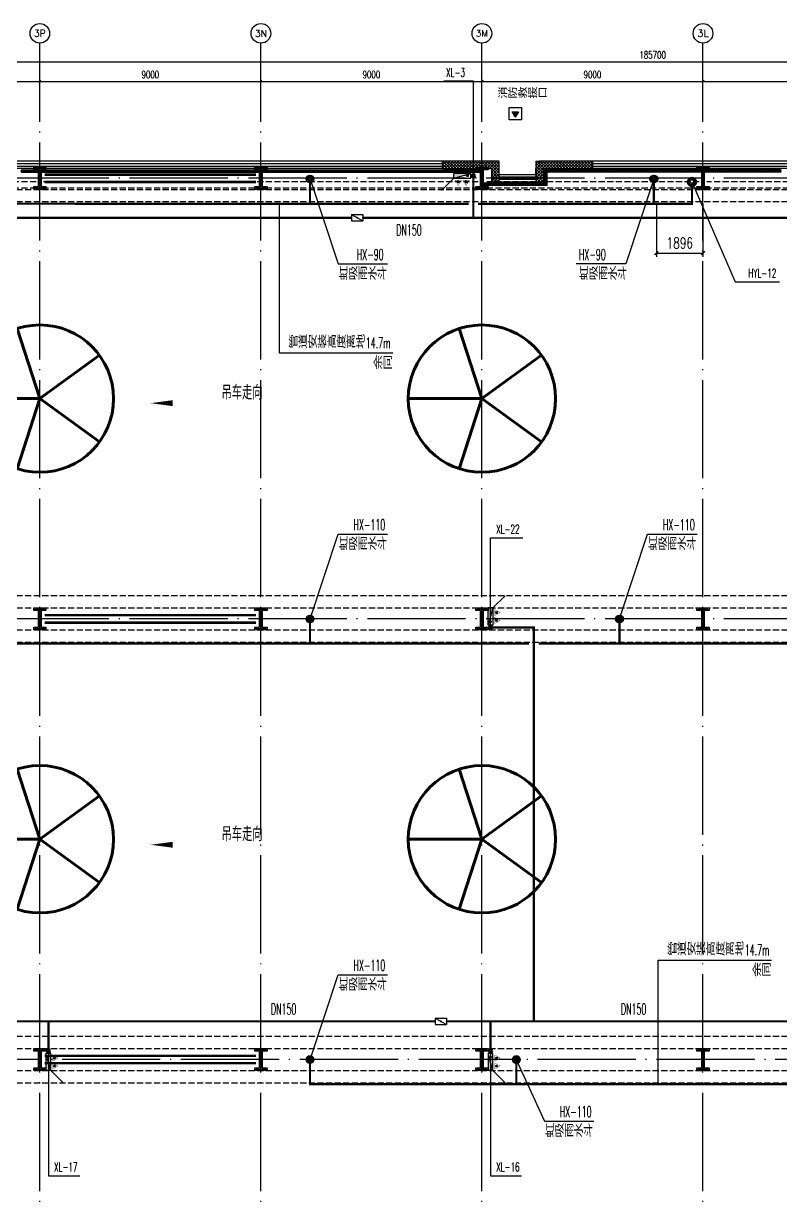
# Model space of a CAD drawing. Extents: x -452079 to 117456, y 3902 to 836955.
# Drawn here: x -246517 to -215701, y 579081 to 627024 of the extents above; entities that cross this region are included whole.
import ezdxf
from ezdxf.enums import TextEntityAlignment as Align

# ---------------------------------------------------------------- set-up
doc = ezdxf.new("R2010")
doc.units = 0
doc.header["$LTSCALE"] = 1000
doc.header["$MEASUREMENT"] = 0
for name, pattern in [('CENTER', [2, 1.25, -0.25, 0.25, -0.25]), ('DASH', [0.35, 0.25, -0.1]), ('DOTE', [2.42, 2, -0.2, 0.02, -0.2]), ('DOTE_30', [0.726, 0.6, -0.06, 0.006, -0.06])]:
    doc.linetypes.add(name, pattern=pattern)
for name, color, linetype in [('A-AXIS-D', 1, 'Continuous'), ('A-AXIS-DOTE', 14, 'DOTE'), ('A-HATCH-2', 251, 'Continuous'), ('A-HRAIL', 173, 'Continuous'), ('A-LIN-V', 9, 'Continuous'), ('A-SFCE', 30, 'Continuous'), ('A-TEXT', 61, 'Continuous'), ('A-WINDOW', 140, 'Continuous'), ('AS-COLN', 6, 'Continuous'), ('AS-WALL', 40, 'Continuous'), ('DIM_消防', 1, 'Continuous'), ('DIM_雨水', 4, 'Continuous'), ('FM_ZF消防', 1, 'Continuous'), ('PUB_HATCH', 8, 'Continuous'), ('PUB_TEXT', 7, 'Continuous'), ('RP-N2-01$0$$0$A-WIND-J', 1, 'Continuous'), ('RP-N2-01$0$A-WIND-J', 3, 'Continuous'), ('SB_ZF消火栓', 10, 'Continuous'), ('SB_ZF消火栓M', 10, 'Continuous'), ('TEXT_消防', 1, 'Continuous'), ('TWT_DIM', 3, 'Continuous'), ('TWT_LEAD', 3, 'Continuous'), ('WALL', 2, 'Continuous'), ('建-窗', 4, 'Continuous'), ('建-箭头', 3, 'Continuous'), ('文本', 4, 'Continuous'), ('虹吸雨水斗', 6, 'Continuous')]:
    doc.layers.add(name, color=color, linetype=linetype)
for name, color, linetype, lineweight in [('Gps-ZF消防', 1, 'TG_X', 60), ('Gps-ZF雨水', 4, 'DOTE_30', 60), ('LG-ZF消防', 1, 'Continuous', 60), ('LG-ZF雨水', 4, 'Continuous', 60), ('柱间支撑', 6, 'CENTER', 0)]:
    doc.layers.add(name, color=color, linetype=linetype, lineweight=lineweight)
doc.styles.add('_TCH_AXIS', font='COMPLEX', dxfattribs={"bigfont": 'GBCBIG'})
doc.styles.add('_TCH_DIM', font='SIMPLEX', dxfattribs={"width": 0.75, "bigfont": '@1HZTXT'})
doc.styles.add('_TCH_DIM_T3', font='SIMPLEX', dxfattribs={"width": 0.705882, "bigfont": 'GBCBIG'})
doc.styles.add('_TWT_PIPEDN', font='SIMPLEX', dxfattribs={"width": 0.65, "height": 3.5, "bigfont": 'HZTXT'})
doc.styles.add('_TWT_SERIAL', font='SIMPLEX', dxfattribs={"width": 0.8, "height": 3, "bigfont": 'HZTXT'})
doc.styles.add('A-STANDARD', font='SIMPLEX', dxfattribs={"bigfont": 'GBCBIG'})
doc.styles.get("Standard").update_dxf_attribs({"font": 'gbenor.shx', "bigfont": 'gbcbig.shx'})
doc.styles.add('TG_LINETYPE', font='SIMPLEX', dxfattribs={"width": 0.8, "height": 3.5, "bigfont": 'HZTXT'})
doc.linetypes.add('TG_X', pattern='A,5,-0.3,["X",TG_LINETYPE,S=0.1,R=0,X=-0.23,Y=-0.15],0', length=5.3)
doc.dimstyles.new('_TCH_ARCH&&100', dxfattribs={"dimtxt": 297.5, "dimasz": 100, "dimexe": 100, "dimexo": 100, "dimgap": 126.25, "dimtad": 1, "dimdec": 0, "dimzin": 0, "dimdsep": 46, "dimtxsty": '_TCH_DIM_T3', "dimblk": 'ARCHTICK', "dimcen": 0.09, "dimclrt": 7, "dimazin": 2, "dimtfac": 1, "dimtdec": 0, "dimtix": 1, "dimtmove": 2, "dimatfit": 3, "dimfxl": 0, "dimtolj": 1, "dimtzin": 0, "dimarcsym": 0})
doc.dimstyles.new('_TCH_ARCH&&150', dxfattribs={"dimtxt": 446.25, "dimasz": 150, "dimexe": 150, "dimexo": 150, "dimgap": 189.375, "dimtad": 1, "dimdec": 0, "dimzin": 0, "dimdsep": 46, "dimtxsty": '_TCH_DIM_T3', "dimblk": 'ARCHTICK', "dimcen": 0.09, "dimclrt": 7, "dimazin": 2, "dimtfac": 1, "dimtdec": 0, "dimtix": 1, "dimtmove": 2, "dimatfit": 3, "dimfxl": 0, "dimtolj": 1, "dimtzin": 0, "dimarcsym": 0})
pattern_1 = [(45, (321432.36, -540023.96), (-60.000061, 60.000061), []), (135, (321432.36, -540023.96), (-60.000061, -60.000061), [])]

# ---------------------------------------------------------------- blocks, each defined once
blk = doc.blocks.new('_ArchTick')
at = {"color": 0, "linetype": 'ByBlock', "const_width": 0.4}
blk.add_lwpolyline([(-0.5, -0.5), (0.5, 0.5)], dxfattribs=at)
blk = doc.blocks.new('*D379')
at = {"layer": 'A-AXIS-D', "color": 0, "lineweight": -2, "transparency": 16777216}
for p, q in [((66518, 83886), (66518, 84744)), ((66518, 84644), (75518, 84644)), ((75518, 83886), (75518, 84744))]:
    blk.add_line(p, q, dxfattribs=at)
at = {"layer": 'A-AXIS-D', "color": 0, "lineweight": -2, "transparency": 16777216, "xscale": 100, "yscale": 100, "zscale": 100, "rotation": 180}
blk.add_blockref('_ArchTick', (66518, 84644), dxfattribs=at)
at = {"layer": 'A-AXIS-D', "color": 0, "lineweight": -2, "transparency": 16777216, "xscale": 100, "yscale": 100, "zscale": 100}
blk.add_blockref('_ArchTick', (75518, 84644), dxfattribs=at)
at = {"layer": 'A-AXIS-D', "color": 7, "transparency": 16777216, "insert": (71018, 84919), "char_height": 297.5, "attachment_point": 5, "style": '_TCH_DIM_T3'}
blk.add_mtext('\\A1;9000', dxfattribs=at)
blk = doc.blocks.new('*D380')
at = {"layer": 'A-AXIS-D', "color": 0, "lineweight": -2, "transparency": 16777216}
for p, q in [((75518, 83886), (75518, 84744)), ((75518, 84644), (84518, 84644)), ((84518, 83886), (84518, 84744))]:
    blk.add_line(p, q, dxfattribs=at)
at = {"layer": 'A-AXIS-D', "color": 0, "lineweight": -2, "transparency": 16777216, "xscale": 100, "yscale": 100, "zscale": 100, "rotation": 180}
blk.add_blockref('_ArchTick', (75518, 84644), dxfattribs=at)
at = {"layer": 'A-AXIS-D', "color": 0, "lineweight": -2, "transparency": 16777216, "xscale": 100, "yscale": 100, "zscale": 100}
blk.add_blockref('_ArchTick', (84518, 84644), dxfattribs=at)
at = {"layer": 'A-AXIS-D', "color": 7, "transparency": 16777216, "insert": (80018, 84919), "char_height": 297.5, "attachment_point": 5, "style": '_TCH_DIM_T3'}
blk.add_mtext('\\A1;9000', dxfattribs=at)
blk = doc.blocks.new('*D381')
at = {"layer": 'A-AXIS-D', "color": 0, "lineweight": -2, "transparency": 16777216}
for p, q in [((84518, 83886), (84518, 84744)), ((84518, 84644), (93518, 84644)), ((93518, 83886), (93518, 84744))]:
    blk.add_line(p, q, dxfattribs=at)
at = {"layer": 'A-AXIS-D', "color": 0, "lineweight": -2, "transparency": 16777216, "xscale": 100, "yscale": 100, "zscale": 100, "rotation": 180}
blk.add_blockref('_ArchTick', (84518, 84644), dxfattribs=at)
at = {"layer": 'A-AXIS-D', "color": 0, "lineweight": -2, "transparency": 16777216, "xscale": 100, "yscale": 100, "zscale": 100}
blk.add_blockref('_ArchTick', (93518, 84644), dxfattribs=at)
at = {"layer": 'A-AXIS-D', "color": 7, "transparency": 16777216, "insert": (89018, 84919), "char_height": 297.5, "attachment_point": 5, "style": '_TCH_DIM_T3'}
blk.add_mtext('\\A1;9000', dxfattribs=at)
blk = doc.blocks.new('*D382')
at = {"layer": 'A-AXIS-D', "color": 0, "lineweight": -2, "transparency": 16777216}
for p, q in [((93518, 83886), (93518, 84744)), ((93518, 84644), (102518, 84644)), ((102518, 83886), (102518, 84744))]:
    blk.add_line(p, q, dxfattribs=at)
at = {"layer": 'A-AXIS-D', "color": 0, "lineweight": -2, "transparency": 16777216, "xscale": 100, "yscale": 100, "zscale": 100, "rotation": 180}
blk.add_blockref('_ArchTick', (93518, 84644), dxfattribs=at)
at = {"layer": 'A-AXIS-D', "color": 0, "lineweight": -2, "transparency": 16777216, "xscale": 100, "yscale": 100, "zscale": 100}
blk.add_blockref('_ArchTick', (102518, 84644), dxfattribs=at)
at = {"layer": 'A-AXIS-D', "color": 7, "transparency": 16777216, "insert": (98018, 84919), "char_height": 297.5, "attachment_point": 5, "style": '_TCH_DIM_T3'}
blk.add_mtext('\\A1;9000', dxfattribs=at)
blk = doc.blocks.new('*D383')
at = {"layer": 'A-AXIS-D', "color": 0, "lineweight": -2, "transparency": 16777216}
for p, q in [((102518, 83886), (102518, 84744)), ((102518, 84644), (111518, 84644)), ((111518, 83886), (111518, 84744))]:
    blk.add_line(p, q, dxfattribs=at)
at = {"layer": 'A-AXIS-D', "color": 0, "lineweight": -2, "transparency": 16777216, "xscale": 100, "yscale": 100, "zscale": 100, "rotation": 180}
blk.add_blockref('_ArchTick', (102518, 84644), dxfattribs=at)
at = {"layer": 'A-AXIS-D', "color": 0, "lineweight": -2, "transparency": 16777216, "xscale": 100, "yscale": 100, "zscale": 100}
blk.add_blockref('_ArchTick', (111518, 84644), dxfattribs=at)
at = {"layer": 'A-AXIS-D', "color": 7, "transparency": 16777216, "insert": (107018, 84919), "char_height": 297.5, "attachment_point": 5, "style": '_TCH_DIM_T3'}
blk.add_mtext('\\A1;9000', dxfattribs=at)
blk = doc.blocks.new('*D394')
at = {"layer": 'A-AXIS-D', "color": 0, "lineweight": -2, "transparency": 16777216}
for p, q in [((7618, 83986), (7618, 85544)), ((7618, 85444), (193318, 85444)), ((193318, 83986), (193318, 85544))]:
    blk.add_line(p, q, dxfattribs=at)
at = {"layer": 'A-AXIS-D', "color": 0, "lineweight": -2, "transparency": 16777216, "xscale": 100, "yscale": 100, "zscale": 100, "rotation": 180}
blk.add_blockref('_ArchTick', (7618, 85444), dxfattribs=at)
at = {"layer": 'A-AXIS-D', "color": 0, "lineweight": -2, "transparency": 16777216, "xscale": 100, "yscale": 100, "zscale": 100}
blk.add_blockref('_ArchTick', (193318, 85444), dxfattribs=at)
at = {"layer": 'A-AXIS-D', "color": 7, "transparency": 16777216, "insert": (100468, 85719), "char_height": 297.5, "attachment_point": 5, "style": '_TCH_DIM_T3'}
blk.add_mtext('\\A1;185700', dxfattribs=at)
blk = doc.blocks.new('4324324')
at = {"layer": 'A-HATCH-2', "color": 8, "linetype": 'DASH'}
for p, q in [((-294754, 620270), (-135554, 620270)), ((-294754, 619770), (-135554, 619770)), ((-294754, 603720), (-128854, 603720)), ((-294754, 603220), (-128854, 603220)), ((-294754, 602320), (-128854, 602320)), ((-294754, 601820), (-128854, 601820)), ((-294754, 585770), (-128854, 585770)), ((-294754, 585270), (-128854, 585270)), ((-307354, 584370), (-128854, 584370)), ((-307354, 583870), (-128854, 583870))]:
    blk.add_line(p, q, dxfattribs=at)
blk = doc.blocks.new('w4324324')
at = {"layer": 'A-HATCH-2', "lineweight": 60}
for q in [(-1694760, 686605), (-1697614, 684532), (-1691907, 684532), (-1696524, 681178), (-1692997, 681178)]:
    blk.add_line((-1694760, 683605), q, dxfattribs=at)
blk.add_circle((-1694760, 683605), 3000, dxfattribs=at)
blk = doc.blocks.new('342343')
at = {"layer": 'A-LIN-V'}
for p in [(1066610, 45556), (1084560, 45556), (1066610, 27556), (1084560, 27556)]:
    blk.add_blockref('w4324324', p, dxfattribs=at)
blk = doc.blocks.new('w42343243')
at = {"layer": 'A-HATCH-2', "color": 2}
blk.add_lwpolyline([(-165104, 621070), (-164604, 621070), (-164604, 620958), (-164800, 620958), (-164800, 620282), (-164604, 620282), (-164604, 620170), (-165104, 620170), (-165104, 620282), (-164908, 620282), (-164908, 620958), (-165104, 620958)], close=True, dxfattribs=at)
at = {"layer": 'AS-COLN', "color": 8}
blk.add_lwpolyline([(-165054, 621020), (-164654, 621020), (-164654, 621008), (-164850, 621008), (-164850, 620232), (-164654, 620232), (-164654, 620220), (-165054, 620220), (-165054, 620232), (-164858, 620232), (-164858, 621008), (-165054, 621008)], close=True, dxfattribs=at)
blk = doc.blocks.new('42343')
at = {"layer": 'A-WINDOW'}
for p in [(-81000, 100), (-72000, 100), (-63000, 100), (-54000, 100), (-81000, -17850), (-72000, -17850), (-63000, -17850), (-54000, -17850), (-81000, -35800), (-72000, -35800), (-63000, -35800), (-54000, -35800)]:
    blk.add_blockref('w42343243', p, dxfattribs=at)
blk = doc.blocks.new('RP-N2-01$0$$0$xfjy')
at = {"layer": 'RP-N2-01$0$$0$A-WIND-J'}
h = blk.add_hatch(color=8, dxfattribs=at)
h.dxf.hatch_style = 1
h.paths.add_polyline_path([(1141876, -26214), (1142135, -26214), (1142005, -25989)])
at = {"layer": 'RP-N2-01$0$$0$A-WIND-J', "color": 8, "const_width": 25}
blk.add_lwpolyline([(1141755, -25889), (1141755, -26389), (1142255, -26389), (1142255, -25889)], close=True, dxfattribs=at)
at = {"layer": 'RP-N2-01$0$$0$A-WIND-J', "color": 8}
for points in [[(1141755, -26389), (1142255, -26389), (1142255, -25889), (1141755, -25889)], [(1141876, -26214), (1142135, -26214), (1142005, -25989)]]:
    blk.add_lwpolyline(points, close=True, dxfattribs=at)
blk = doc.blocks.new('RP-N2-01$0$xfjy')
at = {"layer": 'RP-N2-01$0$$0$A-WIND-J', "color": 8}
blk.add_blockref('RP-N2-01$0$$0$xfjy', (0, 0), dxfattribs=at)
blk = doc.blocks.new('99平面图例外参$0$$LinePat$圆环')
for points in [[(0, 150), (300, 150)], [(0, 0), (300, 0)], [(0, -150), (300, -150)]]:
    blk.add_lwpolyline(points)
at = {"color": 0}
blk.add_circle((150, 0), 150, dxfattribs=at)
blk = doc.blocks.new('WINDOW2DLIB$DYNSTYLE$00000005')
at = {"color": 0}
for points in [[(-0.5, 0.5), (-0.5, -0.5)], [(-0.5, 0.5), (0.5, 0.5)], [(0.5, -0.5), (0.5, 0.5)], [(0.5, 0.1667), (-0.5, 0.1667)], [(0.5, -0.1667), (-0.5, -0.1667)], [(-0.5, -0.5), (0.5, -0.5)]]:
    blk.add_lwpolyline(points, dxfattribs=at)
blk = doc.blocks.new('“奔腾”虹吸雨水斗')
at = {"layer": '虹吸雨水斗', "lineweight": 25}
for p, q in [((946982, 86753), (947040, 86688)), ((947052, 86699), (946987, 86758)), ((947048, 86793), (947066, 86707)), ((947082, 86711), (947055, 86795)), ((947125, 86795), (947098, 86711)), ((947114, 86707), (947132, 86793)), ((947194, 86758), (947128, 86699)), ((947140, 86688), (947199, 86753)), ((946944, 86685), (947028, 86658)), ((947028, 86641), (946944, 86614)), ((947032, 86673), (946946, 86692)), ((946946, 86607), (947032, 86625)), ((947040, 86611), (946982, 86546)), ((946987, 86541), (947052, 86600)), ((947066, 86592), (947048, 86506)), ((947055, 86504), (947082, 86587)), ((947098, 86587), (947125, 86504)), ((947132, 86506), (947114, 86592)), ((947128, 86600), (947194, 86541)), ((947199, 86546), (947140, 86611)), ((947234, 86692), (947148, 86673)), ((947148, 86625), (947234, 86607)), ((947152, 86658), (947236, 86685)), ((947236, 86614), (947152, 86641))]:
    blk.add_line(p, q, dxfattribs=at)
for radius in [150, 47.6]:
    blk.add_circle((947090, 86649), radius, dxfattribs=at)
for centre, start, end in [((947025, 86649), 291.6382, 68.3675), ((947034, 86682), 261.6382, 38.3675), ((947034, 86617), 321.6382, 98.3675), ((947057, 86706), 231.6382, 8.3675), ((947057, 86593), 351.6382, 128.3675), ((947090, 86715), 201.6382, 338.3675), ((947090, 86584), 21.6382, 158.3675), ((947123, 86706), 171.6382, 308.3675), ((947123, 86593), 51.6382, 188.3675), ((947147, 86682), 141.6382, 278.3675), ((947147, 86617), 81.6382, 218.3675), ((947155, 86649), 111.6382, 248.3675)]:
    blk.add_arc(centre, 8.82, start, end, dxfattribs=at)
blk = doc.blocks.new('A$C5D961328')
at = {"layer": 'SB_ZF消火栓'}
blk.add_hatch(color=256, dxfattribs=at).paths.add_polyline_path([(0, 40), (700, 40), (700, 240)])
at = {"layer": 'SB_ZF消火栓', "linetype": 'Continuous'}
h = blk.add_hatch(dxfattribs=at)
h.set_pattern_fill('ANSI31', color=256, scale=129.330432, angle=270, style=0)
h.set_pattern_definition([(45, (-18410.044, -5691.868), (11.431303, -11.431303), [])])
h.paths.add_polyline_path([(228, 343), (228, 427), (153, 427), (153, 343)])
h = blk.add_hatch(dxfattribs=at)
h.set_pattern_fill('ANSI31', color=256, scale=129.330432, angle=270, style=0)
h.set_pattern_definition([(45, (-18087.504, -5691.868), (11.431303, -11.431303), [])])
h.paths.add_polyline_path([(550, 343), (550, 427), (475, 427), (475, 343)])
at = {"layer": 'SB_ZF消火栓'}
for p, q in [((1195, 735), (700, 240)), ((700, 240), (0, 240)), ((0, 240), (0, 40)), ((700, 240), (0, 40)), ((0, 40), (700, 40)), ((700, 240), (700, 40))]:
    blk.add_line(p, q, dxfattribs=at)
at = {"layer": 'SB_ZF消火栓', "linetype": 'Continuous'}
for points, const_width in [([(312, 321), (190, 531), (69, 321), (312, 321), (190, 531)], 12.9), ([(634, 321), (513, 531), (392, 321), (634, 321), (513, 531)], 12.9), ([(228, 343), (228, 427), (153, 427), (153, 343), (228, 343)], 7.76), ([(550, 343), (550, 427), (475, 427), (475, 343), (550, 343)], 7.76)]:
    blk.add_lwpolyline(points, dxfattribs=dict(at, const_width=const_width))
at = {"layer": 'SB_ZF消火栓', "color": 1}
blk.add_circle((140, 140), 32.5, dxfattribs=at)
blk = doc.blocks.new('*D405')
at = {"layer": 'TWT_DIM', "color": 0, "lineweight": -2, "transparency": 16777216}
for p, q in [((-220750, 619681), (-220750, 617522)), ((-218854, 619681), (-218854, 617522)), ((-220750, 617672), (-218854, 617672))]:
    blk.add_line(p, q, dxfattribs=at)
at = {"layer": 'TWT_DIM', "color": 0, "lineweight": -2, "transparency": 16777216, "xscale": 150, "yscale": 150, "zscale": 150, "rotation": 180}
blk.add_blockref('_ArchTick', (-220750, 617672), dxfattribs=at)
at = {"layer": 'TWT_DIM', "color": 0, "lineweight": -2, "transparency": 16777216, "xscale": 150, "yscale": 150, "zscale": 150}
blk.add_blockref('_ArchTick', (-218854, 617672), dxfattribs=at)
at = {"layer": 'TWT_DIM', "color": 7, "transparency": 16777216, "insert": (-219802, 618084), "char_height": 446.2, "attachment_point": 5, "style": '_TCH_DIM_T3'}
blk.add_mtext('\\A1;1896', dxfattribs=at)
blk = doc.blocks.new('$VALVE$00000316')
for p, q in [((-125, 72), (125, -72)), ((-125, 72), (-125, -72)), ((-125, 72), (125, 72)), ((125, 72), (125, -72)), ((-125, -72), (125, -72))]:
    blk.add_line(p, q)
at = {"const_width": 21.1}
blk.add_lwpolyline([(-11, 0, 1), (11, 0, 1)], format="xyb", close=True, dxfattribs=at)
for p in [(-125, 0), (125, 0)]:
    blk.add_point(p)
at = {"color": 7, "flags": 9}
for tag in ['XSIZE', 'YSIZE']:
    blk.add_attdef(tag, (0, 0), '', height=0.5, dxfattribs=at)
blk = doc.blocks.new('A$C515E426B')
at = {"layer": 'PUB_HATCH'}
h = blk.add_hatch(dxfattribs=at)
h.set_pattern_fill('多孔材料', color=256, scale=30, style=0)
h.set_pattern_definition(pattern_1)
h.paths.add_polyline_path([(94218.2, 81396), (91918.2, 81396), (91918.2, 81096), (93918.2, 81096)])
h = blk.add_hatch(dxfattribs=at)
h.set_pattern_fill('多孔材料', color=256, scale=30, style=0)
h.set_pattern_definition(pattern_1)
h.paths.add_polyline_path([(93918.2, 80546), (94218.2, 80846), (94218.2, 81396), (93918.2, 81096)])
h = blk.add_hatch(dxfattribs=at)
h.set_pattern_fill('多孔材料', color=256, scale=30, style=0)
h.set_pattern_definition(pattern_1)
h.paths.add_polyline_path([(95718.2, 81096), (95868.2, 81196), (95868.2, 81396), (95718.2, 81396)])
h = blk.add_hatch(dxfattribs=at)
h.set_pattern_fill('多孔材料', color=256, scale=30, style=0)
h.set_pattern_definition(pattern_1)
h.paths.add_polyline_path([(95718.2, 80846), (96018.2, 80546), (96018.2, 81096), (95868.2, 81196), (95718.2, 81096)])
h = blk.add_hatch(dxfattribs=at)
h.set_pattern_fill('多孔材料', color=256, scale=30, style=0)
h.set_pattern_definition(pattern_1)
h.paths.add_polyline_path([(96018.2, 81096), (98018.2, 81096), (98018.2, 81396), (95868.2, 81396), (95868.2, 81196)])
h = blk.add_hatch(dxfattribs=at)
h.set_pattern_fill('多孔材料', color=256, scale=30, style=0)
h.set_pattern_definition(pattern_1)
h.paths.add_polyline_path([(93918.2, 80546), (94218.2, 80546), (94218.2, 80846)])
h = blk.add_hatch(dxfattribs=at)
h.set_pattern_fill('多孔材料', color=256, scale=30, style=0)
h.set_pattern_definition(pattern_1)
h.paths.add_polyline_path([(95718.2, 80846), (95718.2, 80546), (96018.2, 80546)])
at = {"layer": 'A-AXIS-D'}
for centre in [(75518.2, 86600), (84518.2, 86600), (93518.2, 86600), (102518.2, 86600)]:
    blk.add_circle(centre, 400, dxfattribs=at)
at = {"layer": 'A-AXIS-DOTE', "color": 8, "ltscale": 2}
for p, q in [((75518.2, 716), (75518.2, 86200)), ((84518.2, 716), (84518.2, 86200)), ((93518.2, 716), (93518.2, 86200)), ((102518.2, 716), (102518.2, 86200)), ((199332.4, 80696), (3362.4, 80696)), ((199332.4, 62746), (3362.4, 62746)), ((201422.4, 44796), (3362.4, 44796))]:
    blk.add_line(p, q, dxfattribs=at)
at = {"layer": 'A-SFCE', "color": 8, "linetype": 'DASH'}
for p, q in [((75368.2, 80546), (66668.2, 80546)), ((93368.2, 80546), (75668.2, 80546)), ((102368.2, 80546), (93668.2, 80546)), ((120368.2, 80546), (102668.2, 80546)), ((75368.2, 80296), (66668.2, 80296)), ((93368.2, 80296), (75668.2, 80296)), ((102368.2, 80296), (93668.2, 80296)), ((120368.2, 80296), (102668.2, 80296))]:
    blk.add_line(p, q, dxfattribs=at)
at = {"layer": 'AS-WALL'}
for p, q in [((94218.2, 81396), (91918.2, 81396)), ((91918.2, 81396), (91918.2, 81096)), ((91918.2, 81096), (93918.2, 81096)), ((93918.2, 80546), (93918.2, 81096)), ((94218.2, 80846), (94218.2, 81396)), ((95718.2, 81396), (95868.2, 81396)), ((95718.2, 81396), (95718.2, 81096)), ((95718.2, 81096), (95718.2, 81096)), ((95718.2, 80846), (95718.2, 81096)), ((98018.2, 81396), (95868.2, 81396)), ((96018.2, 80546), (96018.2, 81096)), ((96018.2, 81096), (98018.2, 81096)), ((98018.2, 81096), (98018.2, 81396)), ((93918.2, 80546), (94218.2, 80546)), ((94218.2, 80546), (94218.2, 80846)), ((95718.2, 80846), (95718.2, 80546)), ((95718.2, 80546), (96018.2, 80546))]:
    blk.add_line(p, q, dxfattribs=at)
at = {"layer": '建-箭头', "color": 8}
for points in [[(86930.4, 71536, 0, 0, 0), (80030.4, 71536, 0, 240, 0), (80930.4, 71536, 0, 0, 0)], [(86930.4, 53546, 0, 0, 0), (80030.4, 53546, 0, 240, 0), (80930.4, 53546, 0, 0, 0)]]:
    blk.add_lwpolyline(points, format="xyseb", dxfattribs=at)
at = {"layer": '柱间支撑', "color": 8, "const_width": 100}
for points in [[(84318.2, 80846), (75718.2, 80846)], [(84318.2, 80546), (75718.2, 80546)], [(84318.2, 62896), (75718.2, 62896)], [(84318.2, 62596), (75718.2, 62596)], [(84318.2, 44946), (75718.2, 44946)], [(84318.2, 44646), (75718.2, 44646)]]:
    blk.add_lwpolyline(points, dxfattribs=at)
at = {"layer": 'A-HRAIL', "yscale": 0.3333333333333333, "zscale": 0.3333333333333333}
for p, xscale in [((74753.5, 80990), 0.3384127419231498), ((74855, 80990), 0.3384127419231498), ((74956.6, 80990), 0.3384127419231498), ((75058.1, 80990), 0.3384127419231498), ((75159.6, 80990), 0.3384127419231498), ((75261.1, 80990), 0.3384127419231498), ((75362.7, 80990), 0.3384127419231498), ((75572.2, 80990), 0.3368181818181818), ((75673.2, 80990), 0.3368181818181818), ((75774.3, 80990), 0.3368181818181818), ((75875.3, 80990), 0.3368181818181818), ((75976.4, 80990), 0.3368181818181818), ((76077.4, 80990), 0.3368181818181818), ((76178.5, 80990), 0.3368181818181818), ((76279.5, 80990), 0.3368181818181818), ((76380.5, 80990), 0.3368181818181818), ((76481.6, 80990), 0.3368181818181818), ((76582.6, 80990), 0.3368181818181818), ((76683.7, 80990), 0.3368181818181818), ((76784.7, 80990), 0.3368181818181818), ((76885.8, 80990), 0.3368181818181818), ((76986.8, 80990), 0.3368181818181818), ((77087.9, 80990), 0.3368181818181818), ((77188.9, 80990), 0.3368181818181818), ((77290, 80990), 0.3368181818181818), ((77391, 80990), 0.3368181818181818), ((77492, 80990), 0.3368181818181818), ((77593.1, 80990), 0.3368181818181818), ((77694.1, 80990), 0.3368181818181818), ((77795.2, 80990), 0.3368181818181818), ((77896.2, 80990), 0.3368181818181818), ((77997.3, 80990), 0.3368181818181818), ((78098.3, 80990), 0.3368181818181818), ((78199.4, 80990), 0.3368181818181818), ((78300.4, 80990), 0.3368181818181818), ((78401.5, 80990), 0.3368181818181818), ((78502.5, 80990), 0.3368181818181818), ((78603.5, 80990), 0.3368181818181818), ((78704.6, 80990), 0.3368181818181818), ((78805.6, 80990), 0.3368181818181818), ((78906.7, 80990), 0.3368181818181818), ((79007.7, 80990), 0.3368181818181818), ((79108.8, 80990), 0.3368181818181818), ((79209.8, 80990), 0.3368181818181818), ((79310.9, 80990), 0.3368181818181818), ((79411.9, 80990), 0.3368181818181818), ((79513, 80990), 0.3368181818181818), ((79614, 80990), 0.3368181818181818), ((79715, 80990), 0.3368181818181818), ((79816.1, 80990), 0.3368181818181818), ((79917.1, 80990), 0.3368181818181818), ((80018.2, 80990), 0.3368181818181818), ((80119.2, 80990), 0.3368181818181818), ((80220.3, 80990), 0.3368181818181818), ((80321.3, 80990), 0.3368181818181818), ((80422.4, 80990), 0.3368181818181818), ((80523.4, 80990), 0.3368181818181818), ((80624.5, 80990), 0.3368181818181818), ((80725.5, 80990), 0.3368181818181818), ((80826.5, 80990), 0.3368181818181818), ((80927.6, 80990), 0.3368181818181818), ((81028.6, 80990), 0.3368181818181818), ((81129.7, 80990), 0.3368181818181818), ((81230.7, 80990), 0.3368181818181818), ((81331.8, 80990), 0.3368181818181818), ((81432.8, 80990), 0.3368181818181818), ((81533.9, 80990), 0.3368181818181818), ((81634.9, 80990), 0.3368181818181818), ((81736, 80990), 0.3368181818181818), ((81837, 80990), 0.3368181818181818), ((81938, 80990), 0.3368181818181818), ((82039.1, 80990), 0.3368181818181818), ((82140.1, 80990), 0.3368181818181818), ((82241.2, 80990), 0.3368181818181818), ((82342.2, 80990), 0.3368181818181818), ((82443.3, 80990), 0.3368181818181818), ((82544.3, 80990), 0.3368181818181818), ((82645.4, 80990), 0.3368181818181818), ((82746.4, 80990), 0.3368181818181818), ((82847.5, 80990), 0.3368181818181818), ((82948.5, 80990), 0.3368181818181818), ((83049.5, 80990), 0.3368181818181818), ((83150.6, 80990), 0.3368181818181818), ((83251.6, 80990), 0.3368181818181818), ((83352.7, 80990), 0.3368181818181818), ((83453.7, 80990), 0.3368181818181818), ((83554.8, 80990), 0.3368181818181818), ((83655.8, 80990), 0.3368181818181818), ((83756.9, 80990), 0.3368181818181818), ((83857.9, 80990), 0.3368181818181818), ((83959, 80990), 0.3368181818181818), ((84060, 80990), 0.3368181818181818), ((84161, 80990), 0.3368181818181818), ((84262.1, 80990), 0.3368181818181818), ((84363.1, 80990), 0.3368181818181818), ((84572.2, 80990), 0.3368181818181785), ((84673.2, 80990), 0.3368181818181785), ((84774.3, 80990), 0.3368181818181785), ((84875.3, 80990), 0.3368181818181785), ((84976.4, 80990), 0.3368181818181785), ((85077.4, 80990), 0.3368181818181785), ((85178.5, 80990), 0.3368181818181785), ((85279.5, 80990), 0.3368181818181785), ((85380.5, 80990), 0.3368181818181785), ((85481.6, 80990), 0.3368181818181785), ((85582.6, 80990), 0.3368181818181785), ((85683.7, 80990), 0.3368181818181785), ((85784.7, 80990), 0.3368181818181785), ((85885.8, 80990), 0.3368181818181785), ((85986.8, 80990), 0.3368181818181785), ((86087.9, 80990), 0.3368181818181785), ((86188.9, 80990), 0.3368181818181785), ((86290, 80990), 0.3368181818181785), ((86391, 80990), 0.3368181818181785), ((86492, 80990), 0.3368181818181785), ((86593.1, 80990), 0.3368181818181785), ((86694.1, 80990), 0.3368181818181785), ((86795.2, 80990), 0.3368181818181785), ((86896.2, 80990), 0.3368181818181785), ((86997.3, 80990), 0.3368181818181785), ((87098.3, 80990), 0.3368181818181785), ((87199.4, 80990), 0.3368181818181785), ((87300.4, 80990), 0.3368181818181785), ((87401.5, 80990), 0.3368181818181785), ((87502.5, 80990), 0.3368181818181785), ((87603.5, 80990), 0.3368181818181785), ((87704.6, 80990), 0.3368181818181785), ((87805.6, 80990), 0.3368181818181785), ((87906.7, 80990), 0.3368181818181785), ((88007.7, 80990), 0.3368181818181785), ((88108.8, 80990), 0.3368181818181785), ((88209.8, 80990), 0.3368181818181785), ((88310.9, 80990), 0.3368181818181785), ((88411.9, 80990), 0.3368181818181785), ((88513, 80990), 0.3368181818181785), ((88614, 80990), 0.3368181818181785), ((88715, 80990), 0.3368181818181785), ((88816.1, 80990), 0.3368181818181785), ((88917.1, 80990), 0.3368181818181785), ((89018.2, 80990), 0.3368181818181785), ((89119.2, 80990), 0.3368181818181785), ((89220.3, 80990), 0.3368181818181785), ((89321.3, 80990), 0.3368181818181785), ((89422.4, 80990), 0.3368181818181785), ((89523.4, 80990), 0.3368181818181785), ((89624.5, 80990), 0.3368181818181785), ((89725.5, 80990), 0.3368181818181785), ((89826.5, 80990), 0.3368181818181785), ((89927.6, 80990), 0.3368181818181785), ((90028.6, 80990), 0.3368181818181785), ((90129.7, 80990), 0.3368181818181785), ((90230.7, 80990), 0.3368181818181785), ((90331.8, 80990), 0.3368181818181785), ((90432.8, 80990), 0.3368181818181785), ((90533.9, 80990), 0.3368181818181785), ((90634.9, 80990), 0.3368181818181785), ((90736, 80990), 0.3368181818181785), ((90837, 80990), 0.3368181818181785), ((90938, 80990), 0.3368181818181785), ((91039.1, 80990), 0.3368181818181785), ((91140.1, 80990), 0.3368181818181785), ((91241.2, 80990), 0.3368181818181785), ((91342.2, 80990), 0.3368181818181785), ((91443.3, 80990), 0.3368181818181785), ((91544.3, 80990), 0.3368181818181785), ((91645.4, 80990), 0.3368181818181785), ((91746.4, 80990), 0.3368181818181785), ((91847.5, 80990), 0.3368181818181785), ((91948.5, 80990), 0.3368181818181785), ((92049.5, 80990), 0.3368181818181785), ((92150.6, 80990), 0.3368181818181785), ((92251.6, 80990), 0.3368181818181785), ((92352.7, 80990), 0.3368181818181785), ((92453.7, 80990), 0.3368181818181785), ((92554.8, 80990), 0.3368181818181785), ((92655.8, 80990), 0.3368181818181785), ((92756.9, 80990), 0.3368181818181785), ((92857.9, 80990), 0.3368181818181785), ((92959, 80990), 0.3368181818181785), ((93060, 80990), 0.3368181818181785), ((93161, 80990), 0.3368181818181785), ((93262.1, 80990), 0.3368181818181785), ((93363.1, 80990), 0.3368181818181785), ((93676, 80446), -0.3461333288391431), ((93779.9, 80446), -0.3461333288391431), ((93883.7, 80446), -0.3461333288391431), ((93987.5, 80446), -0.3461333288391431), ((94091.4, 80446), -0.3461333288391431), ((94195.2, 80446), -0.3461333288391431), ((94299.1, 80446), -0.3461333288391431), ((94402.9, 80446), -0.3461333288391431), ((94506.7, 80446), -0.3461333288391431), ((94610.6, 80446), -0.3461333288391431), ((94714.4, 80446), -0.3461333288391431), ((94818.3, 80446), -0.3461333288391431), ((94922.1, 80446), -0.3461333288391431), ((95025.9, 80446), -0.3461333288391431), ((95129.8, 80446), -0.3461333288391431), ((95233.6, 80446), -0.3461333288391431), ((95337.5, 80446), -0.3461333288391431), ((95441.3, 80446), -0.3461333288391431), ((95545.1, 80446), -0.3461333288391431), ((95649, 80446), -0.3461333288391431), ((95752.8, 80446), -0.3461333288391431), ((95856.7, 80446), -0.3461333288391431), ((95960.5, 80446), -0.3461333288391431), ((96064.3, 80446), -0.3461333288391431), ((96168.2, 80446), -0.3461333288391431)]:
    blk.add_blockref('99平面图例外参$0$$LinePat$圆环', p, dxfattribs=dict(at, xscale=xscale))
for p, xscale, rotation in [((96118.2, 80937.7), -0.3611111227129974, 270), ((96169.7, 80990), -0.3384127415468572, 359.9999999997966), ((96271.2, 80990), -0.3384127415468572, 359.9999999997966), ((96372.8, 80990), -0.3384127415468572, 359.9999999997966), ((96474.3, 80990), -0.3384127415468572, 359.9999999997966), ((96575.8, 80990), -0.3384127415468572, 359.9999999997966), ((96677.3, 80990), -0.3384127415468572, 359.9999999997966), ((96778.8, 80990), -0.3384127415468572, 359.9999999997966), ((96880.4, 80990), -0.3384127415468572, 359.9999999997966), ((96981.9, 80990), -0.3384127415468572, 359.9999999997966), ((97083.4, 80990), -0.3384127415468572, 359.9999999997966), ((97184.9, 80990), -0.3384127415468572, 359.9999999997966), ((97286.5, 80990), -0.3384127415468572, 359.9999999997966), ((97388, 80990), -0.3384127415468572, 359.9999999997966), ((97489.5, 80990), -0.3384127415468572, 359.9999999997966), ((97591, 80990), -0.3384127415468572, 359.9999999997966), ((97692.6, 80990), -0.3384127415468572, 359.9999999997966), ((97794.1, 80990), -0.3384127415468572, 359.9999999997966), ((97895.6, 80990), -0.3384127415468572, 359.9999999997966), ((97997.1, 80990), -0.3384127415468572, 359.9999999997966), ((98098.7, 80990), -0.3384127415468572, 359.9999999997966), ((98200.2, 80990), -0.3384127415468572, 359.9999999997966), ((98301.7, 80990), -0.3384127415468572, 359.9999999997966), ((98403.2, 80990), -0.3384127415468572, 359.9999999997966), ((98504.8, 80990), -0.3384127415468572, 359.9999999997966), ((98606.3, 80990), -0.3384127415468572, 359.9999999997966), ((98707.8, 80990), -0.3384127415468572, 359.9999999997966), ((98809.3, 80990), -0.3384127415468572, 359.9999999997966), ((98910.8, 80990), -0.3384127415468572, 359.9999999997966), ((99012.4, 80990), -0.3384127415468572, 359.9999999997966), ((99113.9, 80990), -0.3384127415468572, 359.9999999997966), ((99215.4, 80990), -0.3384127415468572, 359.9999999997966), ((99316.9, 80990), -0.3384127415468572, 359.9999999997966), ((99418.5, 80990), -0.3384127415468572, 359.9999999997966), ((99520, 80990), -0.3384127415468572, 359.9999999997966), ((99621.5, 80990), -0.3384127415468572, 359.9999999997966), ((99723, 80990), -0.3384127415468572, 359.9999999997966), ((99824.6, 80990), -0.3384127415468572, 359.9999999997966), ((99926.1, 80990), -0.3384127415468572, 359.9999999997966), ((100027.6, 80990), -0.3384127415468572, 359.9999999997966), ((100129.1, 80990), -0.3384127415468572, 359.9999999997966), ((100230.7, 80990), -0.3384127415468572, 359.9999999997966), ((100332.2, 80990), -0.3384127415468572, 359.9999999997966), ((100433.7, 80990), -0.3384127415468572, 359.9999999997966), ((100535.2, 80990), -0.3384127415468572, 359.9999999997966), ((100636.8, 80990), -0.3384127415468572, 359.9999999997966), ((100738.3, 80990), -0.3384127415468572, 359.9999999997966), ((100839.8, 80990), -0.3384127415468572, 359.9999999997966), ((100941.3, 80990), -0.3384127415468572, 359.9999999997966), ((101042.8, 80990), -0.3384127415468572, 359.9999999997966), ((101144.4, 80990), -0.3384127415468572, 359.9999999997966), ((101245.9, 80990), -0.3384127415468572, 359.9999999997966), ((101347.4, 80990), -0.3384127415468572, 359.9999999997966), ((101448.9, 80990), -0.3384127415468572, 359.9999999997966), ((101550.5, 80990), -0.3384127415468572, 359.9999999997966), ((101652, 80990), -0.3384127415468572, 359.9999999997966), ((101753.5, 80990), -0.3384127415468572, 359.9999999997966), ((101855, 80990), -0.3384127415468572, 359.9999999997966), ((101956.6, 80990), -0.3384127415468572, 359.9999999997966), ((102058.1, 80990), -0.3384127415468572, 359.9999999997966), ((102159.6, 80990), -0.3384127415468572, 359.9999999997966), ((102261.1, 80990), -0.3384127415468572, 359.9999999997966), ((102362.7, 80990), -0.3384127415468572, 359.9999999997966), ((102464.2, 80990), -0.3384127415468572, 359.9999999997966), ((102673.2, 80990), -0.3368181818181818, 359.9999999997967), ((102774.3, 80990), -0.3368181818181818, 359.9999999997967), ((102875.3, 80990), -0.3368181818181818, 359.9999999997967), ((102976.4, 80990), -0.3368181818181818, 359.9999999997967), ((103077.4, 80990), -0.3368181818181818, 359.9999999997967), ((103178.5, 80990), -0.3368181818181818, 359.9999999997967), ((103279.5, 80990), -0.3368181818181818, 359.9999999997967), ((103380.5, 80990), -0.3368181818181818, 359.9999999997967), ((103481.6, 80990), -0.3368181818181818, 359.9999999997967), ((103582.6, 80990), -0.3368181818181818, 359.9999999997967), ((103683.7, 80990), -0.3368181818181818, 359.9999999997967), ((103784.7, 80990), -0.3368181818181818, 359.9999999997967), ((103885.8, 80990), -0.3368181818181818, 359.9999999997967), ((103986.8, 80990), -0.3368181818181818, 359.9999999997967), ((104087.9, 80990), -0.3368181818181818, 359.9999999997967), ((104188.9, 80990), -0.3368181818181818, 359.9999999997967), ((104290, 80990), -0.3368181818181818, 359.9999999997967), ((104391, 80990), -0.3368181818181818, 359.9999999997967), ((104492, 80990), -0.3368181818181818, 359.9999999997967), ((104593.1, 80990), -0.3368181818181818, 359.9999999997967), ((104694.1, 80990), -0.3368181818181818, 359.9999999997967), ((104795.2, 80990), -0.3368181818181818, 359.9999999997967), ((104896.2, 80990), -0.3368181818181818, 359.9999999997967), ((104997.3, 80990), -0.3368181818181818, 359.9999999997967), ((105098.3, 80990), -0.3368181818181818, 359.9999999997967), ((105199.4, 80990), -0.3368181818181818, 359.9999999997967), ((105300.4, 80990), -0.3368181818181818, 359.9999999997967), ((105401.5, 80990), -0.3368181818181818, 359.9999999997967), ((105502.5, 80990), -0.3368181818181818, 359.9999999997967), ((105603.5, 80990), -0.3368181818181818, 359.9999999997967), ((105704.6, 80990), -0.3368181818181818, 359.9999999997967), ((96118.2, 80829.3), -0.3611111227129974, 270), ((96118.2, 80721), -0.3611111227129974, 270), ((96118.2, 80612.7), -0.3611111227129974, 270), ((96118.2, 80504.3), -0.3611111227129974, 270), ((96118.2, 80396), -0.3611111227129974, 270)]:
    blk.add_blockref('99平面图例外参$0$$LinePat$圆环', p, dxfattribs=dict(at, xscale=xscale, rotation=rotation))
at = {"layer": 'A-LIN-V', "rotation": 90}
blk.add_blockref('342343', (804678.8, 681921), dxfattribs=at)
at = {"layer": 'A-WINDOW'}
for name in ['42343', '4324324']:
    blk.add_blockref(name, (321372.4, -540024), dxfattribs=at)
at = {"layer": 'RP-N2-01$0$A-WIND-J', "xscale": -1, "rotation": 180}
blk.add_blockref('RP-N2-01$0$xfjy', (-1047132.7, 57191, 0), dxfattribs=at)
at = {"layer": '建-窗', "zscale": 300}
for p, xscale, yscale, rotation in [((81468.2, 81246), -20900, -300, 359.9999999994902), ((104368.2, 81246), -12700, -300, 359.999999999664), ((94968.2, 80696), -1500, 300, 179.9999999999556)]:
    blk.add_blockref('WINDOW2DLIB$DYNSTYLE$00000005', p, dxfattribs=dict(at, xscale=xscale, yscale=yscale, rotation=rotation))
at = {"layer": 'A-TEXT', "color": 8, "style": '_TCH_DIM'}
blk.add_text('消防救援口', height=384.1, dxfattribs=at).set_placement((94161.8, 83964.6, 0))
at = {"layer": 'PUB_TEXT', "style": '_TCH_AXIS'}
for s, height, p, p2 in [('3P', 282.17, (75276.3, 86458.9), (75760, 86458.9)), ('3N', 270.86, (84273.1, 86464.6), (84763.2, 86464.6)), ('3M', 260.31, (93270.3, 86469.8), (93766.1, 86469.8)), ('3L', 294.28, (102280, 86452.9), (102756.4, 86452.9))]:
    blk.add_text(s, height=height, dxfattribs=at).set_placement(p, p2, align=Align.FIT)
at = {"layer": 'PUB_TEXT', "color": 8, "style": 'A-STANDARD'}
for p in [(82918, 71683), (82918, 53693)]:
    blk.add_text('吊车走向', height=578.72, dxfattribs=at).set_placement(p)
at = {"layer": 'A-AXIS-D'}
for base, p1, p2, picture, middle in [((193318.2, 85443.8), (7618.2, 83885.8), (193318.2, 83885.8), '*D394', (100468.2, 85718.8)), ((75518.2, 84643.8), (66518.2, 83785.8), (75518.2, 83785.8), '*D379', (71018.2, 84918.8)), ((84518.2, 84643.8), (75518.2, 83785.8), (84518.2, 83785.8), '*D380', (80018.2, 84918.8)), ((93518.2, 84643.8), (84518.2, 83785.8), (93518.2, 83785.8), '*D381', (89018.2, 84918.8)), ((102518.2, 84643.8), (93518.2, 83785.8), (102518.2, 83785.8), '*D382', (98018.2, 84918.8)), ((111518.2, 84643.8), (102518.2, 83785.8), (111518.2, 83785.8), '*D383', (107018.2, 84918.8))]:
    dim = blk.add_linear_dim(base=base, p1=p1, p2=p2, angle=0, dimstyle='_TCH_ARCH&&100', override={"dimgap": 0}, dxfattribs=at)
    dim.commit()
    dim.dimension.update_dxf_attribs({"geometry": picture, "text_midpoint": middle, "dimtype": 161})

msp = doc.modelspace()

# ---------------------------------------------------------------- hatches: boundary and pattern name
at = {"layer": 'Gps-ZF消防'}
for points in [[(-225739.41, 602420), (-225694.41, 602420), (-225694.41, 602465)], [(-225739.41, 602420), (-225739.41, 602465), (-225694.41, 602465)]]:
    msp.add_hatch(color=256, dxfattribs=at).paths.add_polyline_path(points)
at = {"layer": 'Gps-ZF雨水'}
for points in [[(-219304.18, 619680.03), (-219304.19, 619635.03), (-219259.18, 619635.02)], [(-219304.18, 619680.03), (-219259.18, 619680.03), (-219259.18, 619635.02)], [(-234854.18, 583820), (-234854.18, 583775), (-234899.18, 583775)], [(-234854.18, 583820), (-234899.18, 583820), (-234899.18, 583775)]]:
    msp.add_hatch(color=256, dxfattribs=at).paths.add_polyline_path(points)

# ---------------------------------------------------------------- linework, layer by layer
at = {"layer": 'DIM_消防'}
for p, q in [((-228204.18, 624671.3), (-229402.33, 624671.3)), ((-228204.18, 620820.05), (-228204.18, 624671.3)), ((-227504.18, 602420), (-227504.18, 606068.75)), ((-227504.18, 606068.75), (-226187.18, 606068.75)), ((-245504.18, 585170), (-245504.18, 580084.19)), ((-227504.18, 585170), (-227504.18, 580084.19)), ((-245504.18, 580084.19), (-244227.28, 580084.19)), ((-227504.18, 580084.19), (-226237.24, 580084.19))]:
    msp.add_line(p, q, dxfattribs=at)
at = {"layer": 'DIM_雨水'}
for p, q in [((-219304.18, 620570), (-217543.16, 616497.11)), ((-217543.16, 616497.11), (-215733.4, 616497.11))]:
    msp.add_line(p, q, dxfattribs=at)
at = {"layer": 'Gps-ZF消防', "const_width": 90}
for points in [[(-228204.18, 619111.81), (-228204.18, 620745.05)], [(-252055.43, 619111.81), (-233158.24, 619111.81)], [(-232708.87, 619111.81), (-228204.18, 619111.81)], [(-228204.18, 619111.81), (-201204.18, 619111.81)], [(-225739.41, 602420), (-227429.18, 602420)], [(-225739.41, 586378.77), (-225739.41, 602420)], [(-252407.29, 586378.77), (-245504.18, 586378.77)], [(-245504.18, 586378.77), (-229753.15, 586378.77)], [(-245504.18, 585245), (-245504.18, 586378.77)], [(-229303.77, 586378.77), (-227504.18, 586378.77)], [(-227504.18, 585245), (-227504.18, 586378.77)], [(-227504.18, 586378.77), (-225739.41, 586378.77)], [(-225739.41, 586378.77), (-210204.18, 586378.77)]]:
    msp.add_lwpolyline(points, dxfattribs=at)
at = {"layer": 'Gps-ZF雨水', "const_width": 90}
for points in [[(-234854.18, 619682.31), (-234854.18, 620690.05)], [(-220854.18, 619680.25), (-220854.18, 620690.05)], [(-219304.18, 620420), (-219304.18, 619680.03)], [(-251860.43, 619684.81), (-234854.18, 619682.31)], [(-234854.18, 619682.31), (-228399.18, 619681.36)], [(-228009.18, 619681.3), (-220854.18, 619680.25)], [(-220854.18, 619680.25), (-219304.18, 619680.03)], [(-234854.18, 601770), (-234854.18, 602770)], [(-222254.18, 601770), (-222254.18, 602770)], [(-254309.18, 601770), (-234854.18, 601770)], [(-234854.18, 601770), (-225934.41, 601770)], [(-225544.41, 601770), (-222254.18, 601770)], [(-222254.18, 601770), (-211254.18, 601770)], [(-234854.18, 583820), (-234854.18, 584820)], [(-226454.18, 583820), (-226454.18, 584820)], [(-234854.18, 583820), (-226454.18, 583820)], [(-226454.18, 583820), (-211254.18, 583820)]]:
    msp.add_lwpolyline(points, dxfattribs=at)
at = {"layer": 'LG-ZF消防'}
for centre in [(-228204.18, 620820.05), (-227504.18, 602420), (-245504.18, 585170), (-227504.18, 585170)]:
    msp.add_circle(centre, 50, dxfattribs=at)
at = {"layer": 'LG-ZF雨水'}
for radius in [150, 120]:
    msp.add_circle((-219304.18, 620570), radius, dxfattribs=at)
at = {"layer": 'TWT_LEAD'}
for p, q in [((-236108.35, 619686.08), (-236108.35, 613606.94)), ((-236108.35, 613606.94), (-231488.5, 613606.94)), ((-220681, 583819.95), (-220681, 588873.82)), ((-220681, 588873.82), (-216061.16, 588873.82))]:
    msp.add_line(p, q, dxfattribs=at)
at = {"layer": '文本'}
for p, q in [((-234854.18, 620690.05), (-233706.93, 617233.2)), ((-220853.99, 620690.05), (-222002.26, 617233.54)), ((-233706.93, 617233.2), (-231697.94, 617233.2)), ((-222002.26, 617233.54), (-224011.25, 617233.54)), ((-234854.18, 602770), (-233706.93, 606226.85)), ((-233706.93, 606226.85), (-231697.94, 606226.85)), ((-222254.18, 602770), (-221106.93, 606226.85)), ((-221106.93, 606226.85), (-219097.94, 606226.85)), ((-234854.18, 584820), (-233706.93, 588276.85)), ((-233706.93, 588276.85), (-231697.94, 588276.85)), ((-226454.18, 584820), (-225306.93, 582315.46)), ((-225306.93, 582315.46), (-223297.94, 582315.46))]:
    msp.add_line(p, q, dxfattribs=at)

# ---------------------------------------------------------------- block references
at = {"layer": 'FM_ZF消防', "xscale": 1.8, "yscale": 1.8, "zscale": 1.8}
for p in [(-232933.56, 619111.81), (-229528.46, 586378.77)]:
    msp.add_blockref('$VALVE$00000316', p, dxfattribs=at)
at = {"layer": 'SB_ZF消火栓M'}
for p, rotation in [((-228304.15, 620960.04), 180), ((-245644.18, 585070.03), 270.0000000000188), ((-227644.18, 585070.03), 270.0000000000188)]:
    msp.add_blockref('A$C5D961328', p, dxfattribs=dict(at, rotation=rotation))
at = {"layer": 'SB_ZF消火栓M', "xscale": -1, "rotation": 270}
msp.add_blockref('A$C5D961328', (-227644.18, 602519.97), dxfattribs=at)
at = {"layer": 'WALL'}
msp.add_blockref('A$C515E426B', (-321372.36, 540023.96), dxfattribs=at)
at = {"layer": '文本', "xscale": 1.061320754715, "yscale": 1.061320754715, "zscale": 1.061320754715}
for p in [(-1240020.52, 528727.25), (-1226020.52, 528727.25), (-1240020.52, 510807.2), (-1227420.52, 510807.2), (-1240020.52, 492857.2), (-1231620.52, 492857.2)]:
    msp.add_blockref('“奔腾”虹吸雨水斗', p, dxfattribs=at)

# ---------------------------------------------------------------- texts
at = {"layer": 'DIM_消防', "color": 7, "style": '_TWT_SERIAL', "width": 0.6}
for s, p in [('XL-3', (-229312.33, 624851.3)), ('XL-22', (-227274.89, 606248.75)), ('XL-17', (-245273.86, 580264.19)), ('XL-16', (-227273.53, 580264.19))]:
    msp.add_text(s, height=360, dxfattribs=at).set_placement(p)
at = {"layer": 'DIM_雨水', "color": 7, "style": '_TWT_SERIAL', "width": 0.6}
msp.add_text('HYL-12', height=360, dxfattribs=at).set_placement((-217006.26, 616677.11))
at = {"layer": 'TEXT_消防', "style": '_TWT_PIPEDN', "width": 0.52}
for p in [(-231341.03, 618386.81), (-236442.09, 586653.77), (-222194.34, 586653.77)]:
    msp.add_text('DN150', height=450, dxfattribs=at).set_placement(p)
at = {"layer": 'TWT_LEAD', "color": 7, "style": '_TCH_DIM'}
for s, height, width, p in [('管道安装高度离地', 520.866, 0.75, (-235733.5, 613793.53)), ('14.7m', 446.25, 0.529412, (-232583.5, 613793.53)), ('余同', 520.866, 0.75, (-232287.99, 612939.42)), ('管道安装高度离地', 520.866, 0.75, (-220306.16, 589060.41)), ('14.7m', 446.25, 0.529412, (-217156.16, 589060.41)), ('余同', 520.866, 0.75, (-216860.65, 588206.31))]:
    msp.add_text(s, height=height, dxfattribs=dict(at, width=width)).set_placement(p)
at = {"layer": '文本', "color": 7, "style": '_TCH_DIM'}
for s, height, width, p in [('HX-90', 446.25, 0.529412, (-232950.44, 617390.7)), ('HX-90', 446.25, 0.529412, (-223906.25, 617391.04)), ('虹吸雨水斗', 520.866, 0.75, (-233691.08, 616576.54)), ('虹吸雨水斗', 520.866, 0.75, (-223906.25, 616576.88)), ('HX-110', 446.25, 0.529412, (-233085.44, 606384.35)), ('HX-110', 446.25, 0.529412, (-220485.44, 606384.35)), ('虹吸雨水斗', 520.866, 0.75, (-233691.08, 605570.18)), ('虹吸雨水斗', 520.866, 0.75, (-221091.08, 605570.18)), ('HX-110', 446.25, 0.529412, (-233085.44, 588434.35)), ('虹吸雨水斗', 520.866, 0.75, (-233691.08, 587620.18)), ('HX-110', 446.25, 0.529412, (-224685.44, 582472.96)), ('虹吸雨水斗', 520.866, 0.75, (-225291.08, 581658.79))]:
    msp.add_text(s, height=height, dxfattribs=dict(at, width=width)).set_placement(p)

# ---------------------------------------------------------------- dimensions: what is measured, and where the dimension line sits
at = {"layer": 'TWT_DIM'}
dim = msp.add_aligned_dim(p1=(-220750.18, 619831.07), p2=(-218854.18, 619831.07), distance=-2159.21, dimstyle='_TCH_ARCH&&150', dxfattribs=at)
dim.commit()
dim.dimension.update_dxf_attribs({"geometry": '*D405', "text_midpoint": (-219802.18, 618084.35)})

doc.saveas('drawing.dxf')
